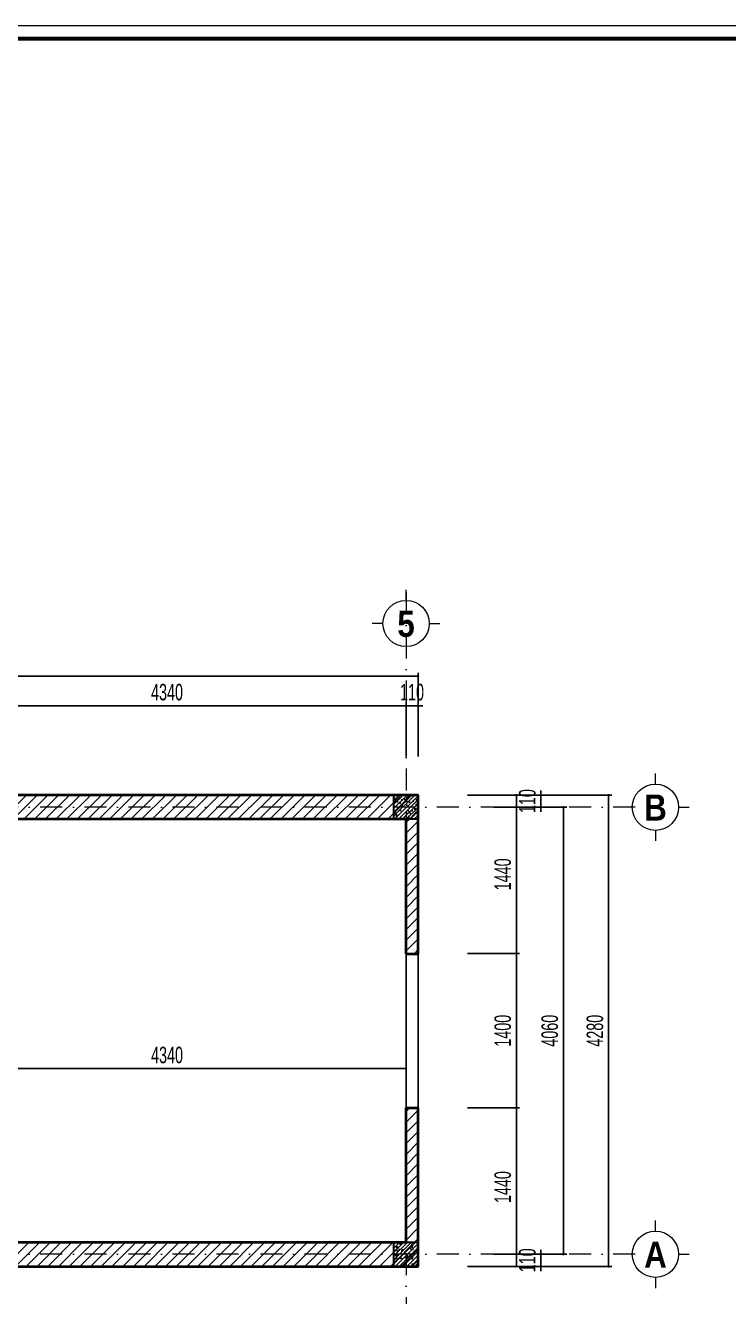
# Model space of a CAD drawing. Header units: millimetres. Extents: x 2565303 to 2664360, y -865723 to -262051.
# Drawn here: x 2644763 to 2651148, y -463448 to -451905 of the extents above; entities that cross this region are included whole.
import ezdxf
from ezdxf.enums import TextEntityAlignment as Align

# ---------------------------------------------------------------- set-up
doc = ezdxf.new("R2010")
doc.units = ezdxf.units.MM
doc.header["$LTSCALE"] = 10
doc.header["$MEASUREMENT"] = 0
doc.linetypes.add('DASHDOT', pattern=[1, 0.5, -0.25, 0, -0.25])
doc.layers.get('0').update_dxf_attribs({"linetype": 'CONTINUOUS'})
doc.layers.get('DEFPOINTS').update_dxf_attribs({"color": 10, "linetype": 'CONTINUOUS'})
for name, color, linetype in [('- Hach vl', 9, 'CONTINUOUS'), ('Khungten_LCDI', 7, 'CONTINUOUS'), ('M3', 3, 'CONTINUOUS')]:
    doc.layers.add(name, color=color, linetype=linetype)
for name, color, linetype, lineweight in [('- Nội Thất', 83, 'CONTINUOUS', 25), ('-thay1', 7, 'CONTINUOUS', 18), ('-Tường', 4, 'CONTINUOUS', 35), ('LC Dim', 8, 'CONTINUOUS', 13), ('LC Hatch', 252, 'CONTINUOUS', 5), ('LC ISO', 153, 'CONTINUOUS', 13), ('LC Net dam 1', 30, 'CONTINUOUS', 30), ('LC Net dam2', 6, 'CONTINUOUS', 40), ('LC Net manh', 250, 'CONTINUOUS', 5), ('LC Net truc', 134, 'DASHDOT', 5), ('LC Text1', 20, 'CONTINUOUS', 13)]:
    doc.layers.add(name, color=color, linetype=linetype, lineweight=lineweight)
doc.styles.add('HOATBIF', font='hoatbif.shx', dxfattribs={"width": 0.65})
doc.styles.add('Khungten', font='', dxfattribs={"width": 0.9, "height": 5000})
doc.styles.add('LC 1', font='')
doc.styles.add('Title', font='', dxfattribs={"width": 0.8})
doc.styles.get('Khungten').set_extended_font_data('.VnAvantH')
doc.styles.get('LC 1').set_extended_font_data('.VnAvantH', bold=True)
doc.styles.get('Title').set_extended_font_data('.VnBlackH')
doc.dimstyles.new('1-100 (1-60)', dxfattribs={"dimscale": 60, "dimtxt": 2.5, "dimasz": 0.35, "dimexe": 0.5, "dimexo": 0, "dimgap": 0.8, "dimtad": 1, "dimdec": 0, "dimzin": 0, "dimdsep": 46, "dimtxsty": 'HOATBIF', "dimblk1": 'DOT', "dimblk2": 'DOT', "dimsah": 1, "dimcen": -1, "dimdle": 1, "dimclrd": 256, "dimclre": 256, "dimclrt": 4, "dimadec": 3, "dimazin": 2, "dimtfac": 0.333333, "dimtdec": 0, "dimtix": 1, "dimtmove": 2, "dimatfit": 3, "dimldrblk": 'DOT', "dimfxl": 1, "dimtvp": 0.833333, "dimtolj": 1, "dimtzin": 0, "dimarcsym": 0})

# ---------------------------------------------------------------- blocks, each defined once
blk = doc.blocks.new('DOT')
at = {"layer": 'M3', "color": 0, "linetype": 'ByBlock'}
blk.add_line((-0.5, 0), (-1, 0), dxfattribs=at)
at = {"layer": 'M3', "color": 0, "linetype": 'ByBlock', "const_width": 0.5}
blk.add_lwpolyline([(-0.25, 0, 1), (0.25, 0, 1)], format="xyb", close=True, dxfattribs=at)
blk = doc.blocks.new('*D339')
at = {"layer": 'DEFPOINTS', "color": 0, "transparency": 16777216}
for p in [(2648219, -458083), (2643879, -458543), (2648219, -458543)]:
    blk.add_point(p, dxfattribs=at)
at = {"layer": 'LC Dim', "lineweight": -2, "transparency": 16777216}
for p, q in [((2643879, -458543), (2643879, -458053)), ((2643900, -458083), (2648198, -458083)), ((2648219, -458543), (2648219, -458053))]:
    blk.add_line(p, q, dxfattribs=at)
at = {"layer": 'LC Dim', "lineweight": -2, "transparency": 16777216, "xscale": 21, "yscale": 21, "zscale": 21, "rotation": 180}
blk.add_blockref('DOT', (2643879, -458083), dxfattribs=at)
at = {"layer": 'LC Dim', "lineweight": -2, "transparency": 16777216, "xscale": 21, "yscale": 21, "zscale": 21}
blk.add_blockref('DOT', (2648219, -458083), dxfattribs=at)
at = {"layer": 'LC Dim', "color": 4, "transparency": 16777216, "insert": (2646049, -457960), "char_height": 150, "attachment_point": 5, "style": 'HOATBIF'}
blk.add_mtext('\\A1;4340', dxfattribs=at)
blk = doc.blocks.new('*D340')
at = {"layer": 'DEFPOINTS', "color": 0, "transparency": 16777216}
for p in [(2648329, -458083), (2648219, -458543), (2648329, -458543)]:
    blk.add_point(p, dxfattribs=at)
at = {"layer": 'LC Dim', "lineweight": -2, "transparency": 16777216}
for p, q in [((2648198, -458083), (2648177, -458083)), ((2648219, -458543), (2648219, -458053)), ((2648219, -458083), (2648329, -458083)), ((2648329, -458543), (2648329, -458053)), ((2648350, -458083), (2648371, -458083))]:
    blk.add_line(p, q, dxfattribs=at)
at = {"layer": 'LC Dim', "lineweight": -2, "transparency": 16777216, "xscale": 21, "yscale": 21, "zscale": 21}
blk.add_blockref('DOT', (2648219, -458083), dxfattribs=at)
at = {"layer": 'LC Dim', "lineweight": -2, "transparency": 16777216, "xscale": 21, "yscale": 21, "zscale": 21, "rotation": 180}
blk.add_blockref('DOT', (2648329, -458083), dxfattribs=at)
at = {"layer": 'LC Dim', "color": 4, "transparency": 16777216, "insert": (2648274, -457960), "char_height": 150, "attachment_point": 5, "style": 'HOATBIF'}
blk.add_mtext('\\A1;110', dxfattribs=at)
blk = doc.blocks.new('*D341')
at = {"layer": 'DEFPOINTS', "color": 0, "transparency": 16777216}
for p in [(2633429, -457813), (2633429, -458543), (2648329, -458543)]:
    blk.add_point(p, dxfattribs=at)
at = {"layer": 'LC Dim', "lineweight": -2, "transparency": 16777216}
for p, q in [((2633429, -458543), (2633429, -457783)), ((2648308, -457813), (2633450, -457813)), ((2648329, -458543), (2648329, -457783))]:
    blk.add_line(p, q, dxfattribs=at)
at = {"layer": 'LC Dim', "lineweight": -2, "transparency": 16777216, "xscale": 21, "yscale": 21, "zscale": 21, "rotation": 180}
blk.add_blockref('DOT', (2633429, -457813), dxfattribs=at)
at = {"layer": 'LC Dim', "lineweight": -2, "transparency": 16777216, "xscale": 21, "yscale": 21, "zscale": 21}
blk.add_blockref('DOT', (2648329, -457813), dxfattribs=at)
at = {"layer": 'LC Dim', "color": 4, "transparency": 16777216, "insert": (2641249, -457690), "char_height": 150, "attachment_point": 5, "style": 'HOATBIF'}
blk.add_mtext('\\A1;14900', dxfattribs=at)
blk = doc.blocks.new('*D353')
at = {"layer": 'DEFPOINTS', "color": 0, "transparency": 16777216}
for p in [(2649017, -458894), (2649017, -459004), (2649444, -459004)]:
    blk.add_point(p, dxfattribs=at)
at = {"layer": 'LC Dim', "lineweight": -2, "transparency": 16777216}
for p, q in [((2649017, -458894), (2649474, -458894)), ((2649444, -458873), (2649444, -458852)), ((2649444, -458894), (2649444, -459004)), ((2649017, -459004), (2649474, -459004)), ((2649444, -459025), (2649444, -459046))]:
    blk.add_line(p, q, dxfattribs=at)
at = {"layer": 'LC Dim', "lineweight": -2, "transparency": 16777216, "xscale": 21, "yscale": 21, "zscale": 21}
for p, rotation in [((2649444, -458894), 270), ((2649444, -459004), 90)]:
    blk.add_blockref('DOT', p, dxfattribs=dict(at, rotation=rotation))
at = {"layer": 'LC Dim', "color": 4, "transparency": 16777216, "insert": (2649321, -458949), "char_height": 150, "attachment_point": 5, "rotation": 90, "style": 'HOATBIF'}
blk.add_mtext('\\A1;110', dxfattribs=at)
blk = doc.blocks.new('*D354')
at = {"layer": 'DEFPOINTS', "color": 0, "transparency": 16777216}
for p in [(2649221, -459004), (2649221, -463064), (2649648, -463064)]:
    blk.add_point(p, dxfattribs=at)
at = {"layer": 'LC Dim', "lineweight": -2, "transparency": 16777216}
for p, q in [((2649221, -459004), (2649678, -459004)), ((2649648, -459025), (2649648, -463043)), ((2649221, -463064), (2649678, -463064))]:
    blk.add_line(p, q, dxfattribs=at)
at = {"layer": 'LC Dim', "lineweight": -2, "transparency": 16777216, "xscale": 21, "yscale": 21, "zscale": 21}
for p, rotation in [((2649648, -459004), 90), ((2649648, -463064), 270)]:
    blk.add_blockref('DOT', p, dxfattribs=dict(at, rotation=rotation))
at = {"layer": 'LC Dim', "color": 4, "transparency": 16777216, "insert": (2649525, -461034), "char_height": 150, "attachment_point": 5, "rotation": 90, "style": 'HOATBIF'}
blk.add_mtext('\\A1;4060', dxfattribs=at)
blk = doc.blocks.new('*D355')
at = {"layer": 'DEFPOINTS', "color": 0, "transparency": 16777216}
for p in [(2649017, -463064), (2649017, -463174), (2649444, -463174)]:
    blk.add_point(p, dxfattribs=at)
at = {"layer": 'LC Dim', "lineweight": -2, "transparency": 16777216}
for p, q in [((2649017, -463064), (2649474, -463064)), ((2649444, -463043), (2649444, -463022)), ((2649444, -463064), (2649444, -463174)), ((2649017, -463174), (2649474, -463174)), ((2649444, -463195), (2649444, -463216))]:
    blk.add_line(p, q, dxfattribs=at)
at = {"layer": 'LC Dim', "lineweight": -2, "transparency": 16777216, "xscale": 21, "yscale": 21, "zscale": 21}
for p, rotation in [((2649444, -463064), 270), ((2649444, -463174), 90)]:
    blk.add_blockref('DOT', p, dxfattribs=dict(at, rotation=rotation))
at = {"layer": 'LC Dim', "color": 4, "transparency": 16777216, "insert": (2649321, -463119), "char_height": 150, "attachment_point": 5, "rotation": 90, "style": 'HOATBIF'}
blk.add_mtext('\\A1;110', dxfattribs=at)
blk = doc.blocks.new('*D356')
at = {"layer": 'DEFPOINTS', "color": 0, "transparency": 16777216}
for p in [(2649221, -458894), (2650058, -458894), (2649221, -463174)]:
    blk.add_point(p, dxfattribs=at)
at = {"layer": 'LC Dim', "lineweight": -2, "transparency": 16777216}
for p, q in [((2649221, -458894), (2650088, -458894)), ((2650058, -463153), (2650058, -458915)), ((2649221, -463174), (2650088, -463174))]:
    blk.add_line(p, q, dxfattribs=at)
at = {"layer": 'LC Dim', "lineweight": -2, "transparency": 16777216, "xscale": 21, "yscale": 21, "zscale": 21}
for p, rotation in [((2650058, -458894), 90), ((2650058, -463174), 270)]:
    blk.add_blockref('DOT', p, dxfattribs=dict(at, rotation=rotation))
at = {"layer": 'LC Dim', "color": 4, "transparency": 16777216, "insert": (2649935, -461034), "char_height": 150, "attachment_point": 5, "rotation": 90, "style": 'HOATBIF'}
blk.add_mtext('\\A1;4280', dxfattribs=at)
blk = doc.blocks.new('lcdi fix')
at = {"layer": 'DEFPOINTS', "lineweight": 0}
blk.add_lwpolyline([(-1200, -14850), (-1200, 14850), (40800, 14850), (40800, -14850)], close=True, dxfattribs=at)
at = {"layer": 'Khungten_LCDI', "color": 5, "lineweight": 60}
blk.add_lwpolyline([(0, -14650), (0, 14650), (40600, 14650), (40600, -14650)], close=True, dxfattribs=at)
at = {"color": 7, "style": 'Khungten', "width": 0.8}
for tag, p in [('REVISION', (39499, -10746)), ('NGAYHT', (39546, -11609))]:
    blk.add_attdef(tag, text='', height=200, dxfattribs=at).set_placement(p, align=Align.CENTER)
at = {"layer": 'LC Text1', "style": 'Title', "width": 1.485915}
for tag, p, p2 in [('TENBANVE1', (36913, -8886), (40339, -8886)), ('TENBANVE2', (36913, -9562), (40339, -9562))]:
    blk.add_attdef(tag, text='', height=250, dxfattribs=at).set_placement(p, p2, align=Align.FIT)
at = {"layer": 'LC Text1', "style": 'Title', "width": 0.7}
blk.add_attdef('SOBANVE', text='', height=250, dxfattribs=at).set_placement((39562, -13896), align=Align.CENTER)
blk = doc.blocks.new('gfs')
at = {"layer": '- Hach vl', "ltscale": 0.2}
h = blk.add_hatch(dxfattribs=at)
h.set_pattern_fill('ANSI31', color=256, scale=200, style=0)
h.set_pattern_definition([(45, (3894016.553, -231657.651), (-17.67766953, 17.67766953), [])])
h.paths.add_polyline_path([(2119996, -313176), (2119887, -313176), (2119887, -313286), (2119996, -313286)])
h.paths.add_polyline_path([(2119887, -313176), (2119777, -313176), (2119777, -313286), (2119887, -313286)])
h.paths.add_polyline_path([(2119887, -313066), (2119777, -313066), (2119777, -313176), (2119887, -313176)])
h.paths.add_polyline_path([(2119996, -313066), (2119887, -313066), (2119887, -313176), (2119996, -313176)])
h = blk.add_hatch(dxfattribs=at)
h.set_pattern_fill('AR-CONC', color=256, scale=20, style=0)
h.set_pattern_definition([(50, (3894016.55, -231657.65), (143.4520365, -12.550427), [15, -165]), (355, (3894016.55, -231657.65), (-27.750267, 150.438427), [12, -132]), (100.4514, (3894028.51, -231658.7), (115.701876, 137.887908), [12.748038, -140.228422]), (46.1842, (3894016.55, -231617.65), (213.44821, -33.103803), [22.5, -247.5]), (96.6356, (3894034.34, -231620.4), (186.93254, 194.823574), [19.122058, -210.3426]), (351.1842, (3894016.55, -231617.65), (186.93239, 194.82372), [18, -198]), (21, (3894036.55, -231627.65), (119.3814104, -80.523778), [15, -165]), (326, (3894036.55, -231627.65), (48.663066, 145.030009), [12, -132]), (71.4514, (3894046.5, -231634.36), (168.044526, 64.506099), [12.748038, -140.228422]), (37.5, (3894016.553, -231657.65), (2.431971, 66.5787708), [0, -130.4, 0, -134, 0, -132.5]), (7.5, (3894016.55, -231657.65), (52.6139075, 78.8823424), [0, -76.4, 0, -127.4, 0, -50.5]), (327.5, (3893971.953, -231657.65), (106.7644872, -4.5109743), [0, -50, 0, -156, 0, -207]), (317.5, (3893951.95, -231657.65), (116.637234, 20.0209965), [0, -65, 0, -103.6, 0, -147])])
h.paths.add_polyline_path([(2119996, -313176), (2119887, -313176), (2119887, -313286), (2119996, -313286)])
h.paths.add_polyline_path([(2119887, -313176), (2119777, -313176), (2119777, -313286), (2119887, -313286)])
h.paths.add_polyline_path([(2119887, -313066), (2119777, -313066), (2119777, -313176), (2119887, -313176)])
h.paths.add_polyline_path([(2119996, -313066), (2119887, -313066), (2119887, -313176), (2119996, -313176)])
at = {"layer": 'LC Net dam 1'}
blk.add_lwpolyline([(2119777, -313066), (2119997, -313066), (2119997, -313286), (2119777, -313286)], close=True, dxfattribs=at)
blk = doc.blocks.new('he cot')
at = {"layer": '-Tường'}
for p in [(565736, -92941), (565736, -97001)]:
    blk.add_blockref('gfs', p, dxfattribs=at)
blk = doc.blocks.new('*D439')
at = {"layer": 'DEFPOINTS', "color": 0, "transparency": 16777216}
for p in [(2648777, -458894), (2648777, -460334), (2649221, -460334)]:
    blk.add_point(p, dxfattribs=at)
at = {"layer": 'LC Dim', "lineweight": -2, "transparency": 16777216}
for p, q in [((2648777, -458894), (2649251, -458894)), ((2649221, -458915), (2649221, -460313)), ((2648777, -460334), (2649251, -460334))]:
    blk.add_line(p, q, dxfattribs=at)
at = {"layer": 'LC Dim', "lineweight": -2, "transparency": 16777216, "xscale": 21, "yscale": 21, "zscale": 21}
for p, rotation in [((2649221, -458894), 90), ((2649221, -460334), 270)]:
    blk.add_blockref('DOT', p, dxfattribs=dict(at, rotation=rotation))
at = {"layer": 'LC Dim', "color": 4, "transparency": 16777216, "insert": (2649098, -459614), "char_height": 150, "attachment_point": 5, "rotation": 90, "style": 'HOATBIF'}
blk.add_mtext('\\A1;1440', dxfattribs=at)
blk = doc.blocks.new('*D440')
at = {"layer": 'DEFPOINTS', "color": 0, "transparency": 16777216}
for p in [(2648777, -460334), (2648777, -461734), (2649221, -461734)]:
    blk.add_point(p, dxfattribs=at)
at = {"layer": 'LC Dim', "lineweight": -2, "transparency": 16777216}
for p, q in [((2648777, -460334), (2649251, -460334)), ((2649221, -460355), (2649221, -461713)), ((2648777, -461734), (2649251, -461734))]:
    blk.add_line(p, q, dxfattribs=at)
at = {"layer": 'LC Dim', "lineweight": -2, "transparency": 16777216, "xscale": 21, "yscale": 21, "zscale": 21}
for p, rotation in [((2649221, -460334), 90), ((2649221, -461734), 270)]:
    blk.add_blockref('DOT', p, dxfattribs=dict(at, rotation=rotation))
at = {"layer": 'LC Dim', "color": 4, "transparency": 16777216, "insert": (2649098, -461034), "char_height": 150, "attachment_point": 5, "rotation": 90, "style": 'HOATBIF'}
blk.add_mtext('\\A1;1400', dxfattribs=at)
blk = doc.blocks.new('*D441')
at = {"layer": 'DEFPOINTS', "color": 0, "transparency": 16777216}
for p in [(2648777, -461734), (2648777, -463174), (2649221, -463174)]:
    blk.add_point(p, dxfattribs=at)
at = {"layer": 'LC Dim', "lineweight": -2, "transparency": 16777216}
for p, q in [((2648777, -461734), (2649251, -461734)), ((2649221, -461755), (2649221, -463153)), ((2648777, -463174), (2649251, -463174))]:
    blk.add_line(p, q, dxfattribs=at)
at = {"layer": 'LC Dim', "lineweight": -2, "transparency": 16777216, "xscale": 21, "yscale": 21, "zscale": 21}
for p, rotation in [((2649221, -461734), 90), ((2649221, -463174), 270)]:
    blk.add_blockref('DOT', p, dxfattribs=dict(at, rotation=rotation))
at = {"layer": 'LC Dim', "color": 4, "transparency": 16777216, "insert": (2649098, -462454), "char_height": 150, "attachment_point": 5, "rotation": 90, "style": 'HOATBIF'}
blk.add_mtext('\\A1;1440', dxfattribs=at)
blk = doc.blocks.new('TTRUC')
at = {"layer": 'LC ISO'}
for p, q in [((0, 6.95), (0, 10.13)), ((-6.95, 0), (-10.13, 0)), ((6.95, 0), (10.13, 0)), ((0, -6.95), (0, -10.13))]:
    blk.add_line(p, q, dxfattribs=at)
at = {"layer": 'LC Net manh'}
blk.add_circle((0, 0), 6.95, dxfattribs=at)
blk = doc.blocks.new('*D557')
at = {"layer": 'DEFPOINTS', "color": 0, "transparency": 16777216}
for p in [(2643879, -461117), (2648219, -461117), (2648219, -461378)]:
    blk.add_point(p, dxfattribs=at)
at = {"layer": 'LC Dim', "lineweight": -2, "transparency": 16777216}
for p, q in [((2643879, -461117), (2643879, -461408)), ((2648219, -461117), (2648219, -461408)), ((2643900, -461378), (2648198, -461378))]:
    blk.add_line(p, q, dxfattribs=at)
at = {"layer": 'LC Dim', "lineweight": -2, "transparency": 16777216, "xscale": 21, "yscale": 21, "zscale": 21, "rotation": 180}
blk.add_blockref('DOT', (2643879, -461378), dxfattribs=at)
at = {"layer": 'LC Dim', "lineweight": -2, "transparency": 16777216, "xscale": 21, "yscale": 21, "zscale": 21}
blk.add_blockref('DOT', (2648219, -461378), dxfattribs=at)
at = {"layer": 'LC Dim', "color": 4, "transparency": 16777216, "insert": (2646049, -461255), "char_height": 150, "attachment_point": 5, "style": 'HOATBIF'}
blk.add_mtext('\\A1;4340', dxfattribs=at)

msp = doc.modelspace()

# ---------------------------------------------------------------- hatches: boundary and pattern name
at = {"layer": 'LC Hatch', "ltscale": 0.3}
h = msp.add_hatch(dxfattribs=at)
h.set_pattern_fill('ANSI31', color=256, scale=550, style=0)
h.set_pattern_definition([(45, (-363.3, -47596.82), (-48.6135912, 48.6135912), [])])
h.paths.add_polyline_path([(2641359.4, -459264.1), (2641059.4, -459264.1), (2641059.4, -459114.1), (2641004.4, -459114.1), (2641004.4, -459319.1), (2641359.4, -459319.1)], flags=17)
h.paths.add_polyline_path([(2648329.4, -458894.1), (2633429.4, -458894.1), (2633429.4, -459114.1), (2634329.4, -459114.1), (2634329.4, -460074.1), (2634439.4, -460074.1), (2634439.4, -459114.1), (2639749.4, -459114.1), (2639749.4, -462024.1), (2639859.4, -462024.1), (2639859.4, -461874.1), (2640499.4, -461874.1), (2640499.4, -461764.1), (2639859.4, -461764.1), (2639859.4, -459114.1), (2641359.4, -459114.1), (2641359.4, -461764.1), (2641249.4, -461764.1), (2641249.4, -461874.1), (2641469.4, -461874.1), (2641469.4, -459114.1), (2643769.4, -459114.1), (2643769.4, -462024.1), (2643879.4, -462024.1), (2643879.4, -459114.1), (2648219.4, -459114.1), (2648219.4, -460334.1), (2648329.4, -460334.1)])
h.paths.add_polyline_path([(2648329.4, -461734.1), (2648219.4, -461734.1), (2648219.4, -462954.1), (2634439.4, -462954.1), (2634439.4, -462734.1), (2634329.4, -462734.1), (2634329.4, -462954.1), (2633429.4, -462954.1), (2633429.4, -463174.1), (2648329.4, -463174.1)])

# ---------------------------------------------------------------- linework, layer by layer
at = {"layer": '- Nội Thất'}
msp.add_lwpolyline([(2648329.4, -460334.1), (2648219.4, -460334.1), (2648219.4, -461734.1), (2648329.4, -461734.1)], close=True, dxfattribs=at)
at = {"layer": 'LC Net dam2'}
for p, q in [((2648329.4, -458894.1), (2633429.4, -458894.1)), ((2648329.4, -460334.1), (2648329.4, -458894.1)), ((2648219.4, -459114.1), (2643879.4, -459114.1)), ((2648219.4, -460334.1), (2648219.4, -459114.1)), ((2648219.4, -460334.1), (2648329.4, -460334.1)), ((2648219.4, -461734.1), (2648329.4, -461734.1)), ((2648219.4, -462954.1), (2648219.4, -461734.1)), ((2648329.4, -463174.1), (2648329.4, -461734.1)), ((2634439.4, -462954.1), (2648219.4, -462954.1)), ((2633429.4, -463174.1), (2648329.4, -463174.1))]:
    msp.add_line(p, q, dxfattribs=at)
at = {"layer": 'LC Net truc', "ltscale": 40}
for p, q in [((2648219.4, -457052.9), (2648219.4, -465180.2)), ((2650299.4, -459004.1), (2631930.3, -459004.1)), ((2650299.4, -463064.1), (2631930.3, -463064.1))]:
    msp.add_line(p, q, dxfattribs=at)

# ---------------------------------------------------------------- block references
at = {"layer": '-thay1', "xscale": 0.6000000155618181, "yscale": 0.6000000155618181, "zscale": 0.6000000155618181}
msp.add_blockref('lcdi fix', (2629992, -460815.2), dxfattribs=at)
at = {"layer": '-Tường'}
msp.add_blockref('he cot', (-37403.3, -52886.7), dxfattribs=at)
at = {"layer": 'LC ISO', "xscale": 30.23532588053422, "yscale": 30.23532588053422, "zscale": 30.23532588053422}
for p in [(2648219.4, -457335.9), (2650484.4, -459004.1), (2650484.4, -463064.1)]:
    msp.add_blockref('TTRUC', p, dxfattribs=at)

# ---------------------------------------------------------------- texts
at = {"layer": 'LC Text1', "ltscale": 0.2, "style": 'LC 1', "width": 0.9}
for s, p in [('5', (2648219.4, -457528.5)), ('b', (2650484.4, -459196.7)), ('a', (2650484.4, -463256.7))]:
    msp.add_text(s, height=236.7, dxfattribs=at).set_placement(p, align=Align.BOTTOM_CENTER)

# ---------------------------------------------------------------- dimensions: what is measured, and where the dimension line sits
at = {"layer": 'LC Dim'}
dim = msp.add_linear_dim(base=(2633429.4, -457813.5), p1=(2648329.4, -458543), p2=(2633429.4, -458543), dimstyle='1-100 (1-60)', dxfattribs=at)
dim.commit()
dim.dimension.update_dxf_attribs({"geometry": '*D341', "text_midpoint": (2641249.4, -457690.5), "dimtype": 160})
for base, p1, p2, picture, middle in [((2648219.4, -458083.1), (2643879.4, -458543), (2648219.4, -458543), '*D339', (2646049.4, -457960.1)), ((2648329.4, -458083.1), (2648219.4, -458543), (2648329.4, -458543), '*D340', (2648274.4, -457960.1)), ((2648219.4, -461377.8), (2643879.4, -461116.5), (2648219.4, -461116.5), '*D557', (2646049.4, -461254.8))]:
    dim = msp.add_linear_dim(base=base, p1=p1, p2=p2, dimstyle='1-100 (1-60)', dxfattribs=at)
    dim.commit()
    dim.dimension.update_dxf_attribs({"geometry": picture, "text_midpoint": middle})
for base, p1, p2, picture, middle in [((2649444.4, -459004.1), (2649017.2, -458894.1), (2649017.2, -459004.1), '*D353', (2649321.4, -458949.1)), ((2649221, -460334.1), (2648776.6, -458894.1), (2648776.6, -460334.1), '*D439', (2649098, -459614.1)), ((2650058.1, -458894.1), (2649221, -463174.1), (2649221, -458894.1), '*D356', (2649935.1, -461034.1)), ((2649648.2, -463064.1), (2649221, -459004.1), (2649221, -463064.1), '*D354', (2649525.2, -461034.1)), ((2649221, -461734.1), (2648776.6, -460334.1), (2648776.6, -461734.1), '*D440', (2649098, -461034.1)), ((2649221, -463174.1), (2648776.6, -461734.1), (2648776.6, -463174.1), '*D441', (2649098, -462454.1)), ((2649444.4, -463174.1), (2649017.2, -463064.1), (2649017.2, -463174.1), '*D355', (2649321.4, -463119.1))]:
    dim = msp.add_linear_dim(base=base, p1=p1, p2=p2, angle=90, dimstyle='1-100 (1-60)', dxfattribs=at)
    dim.commit()
    dim.dimension.update_dxf_attribs({"geometry": picture, "text_midpoint": middle})

doc.saveas('drawing.dxf')
